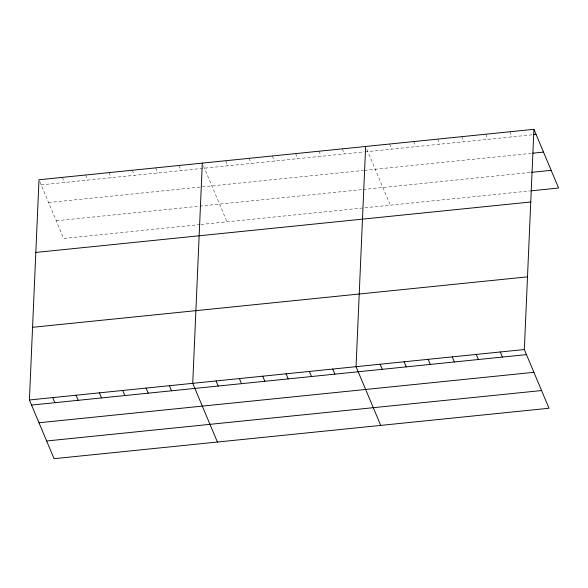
<?xml version="1.0" encoding="UTF-8"?>
<svg xmlns="http://www.w3.org/2000/svg" width="588" height="588" viewBox="0 0 588 588"><rect width="100%" height="100%" fill="white"/><g stroke="black" fill="none" stroke-linecap="round" stroke-linejoin="round"><path stroke-width="0.44" stroke-dasharray="2.94 2.21" d="M41.123 184.845L364.192 151.917M365.089 151.829L532.5 134.762M48.561 202.544L363.553 170.439M364.45 170.344L531.03 153.365M56.227 220.772L198.913 206.226M199.81 206.138L362.245 189.586M363.141 189.49L530.685 172.416M200.074 224.565L63.666 238.471L38.992 179.759M200.971 224.476L530.111 190.924M509.884 131.771L512.023 136.85M485.842 134.218L487.981 139.305M461.8 136.666L463.939 141.752M437.766 139.121L439.905 144.207M413.724 141.568L415.863 146.655M389.682 144.016L391.821 149.102M366.868 149.374L390.322 205.175M342.312 148.845L344.45 153.931M318.983 151.226L321.114 156.312M295.646 153.6L297.785 158.686M272.317 155.982L274.449 161.068M248.981 158.356L251.12 163.442M225.652 160.737L227.784 165.823M203.536 166.022L226.997 221.823M178.987 165.493L181.119 170.579M155.651 167.874L157.79 172.96M132.322 170.248L134.454 175.334M108.986 172.629L111.125 177.716M85.657 175.004L87.788 180.09M62.321 177.385L64.46 182.471"/><path stroke-width="0.88" d="M533.919 129.316L524.334 349.529L549.008 408.241L54.081 458.684L29.4 399.98L38.992 179.759L533.919 129.316L558.6 188.02L531.001 190.835M202.316 163.119L192.732 383.332L217.406 442.036M365.648 146.471L356.056 366.684L380.737 425.389M533.389 134.674L536.058 134.402M532.816 153.189L543.496 152.101M531.574 172.328L551.162 170.329M35.824 252.436L530.758 201.985M32.568 327.303L527.495 276.86M29.4 399.98L524.334 349.529M31.539 405.066L526.473 354.615M38.977 422.757L533.911 372.314M46.643 440.985L541.57 390.542M500.292 351.984L502.431 357.07M476.258 354.432L478.389 359.518M452.216 356.887L454.355 361.965M428.174 359.334L430.313 364.42M404.132 361.782L406.271 366.868M380.098 364.237L382.237 369.315M332.727 369.058L334.859 374.144M309.391 371.44L311.53 376.526M286.062 373.821L288.194 378.907M262.726 376.195L264.865 381.281M239.397 378.576L241.528 383.663M216.061 380.95L218.199 386.037M169.395 385.706L171.534 390.792M146.067 388.087L148.198 393.174M122.73 390.461L124.869 395.548M99.401 392.843L101.533 397.929M76.065 395.224L78.204 400.303M52.736 397.598L54.868 402.684"/></g></svg>
